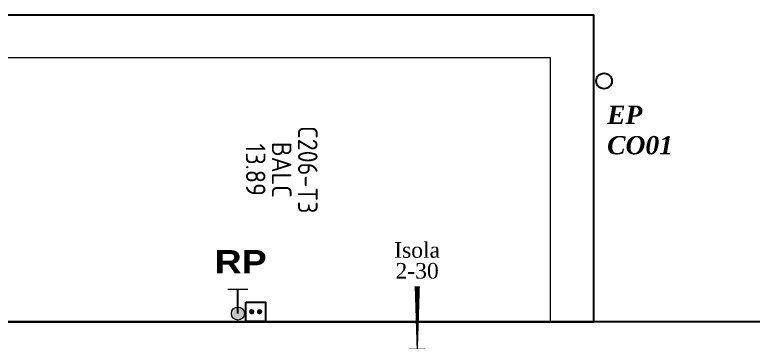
# Model space of a CAD drawing. Header units: millimetres. Extents: x 449410 to 506007, y -379864 to -318775.
# Drawn here: x 463669 to 469337, y -321291 to -318775 of the extents above; entities that cross this region are included whole.
import ezdxf

# ---------------------------------------------------------------- set-up
doc = ezdxf.new("R2010")
doc.units = ezdxf.units.MM
doc.linetypes.add('ACAD_ISO03W100', pattern=[30, 12, -18])
for name, color, linetype in [('prlm-EAU-EF', 161, 'Continuous'), ('prlm-EAU-EPEXT', 145, 'Continuous'), ('prlm-ELEC-CFO', 201, 'Continuous'), ('prlm-VMC', 93, 'Continuous')]:
    doc.layers.add(name, color=color, linetype=linetype)
doc.layers.add('prlm-xpoly', color=7, linetype='Continuous', plot=False)
doc.layers.add('prlm-ZEROPLOT', color=254, linetype='Continuous', plot=False)
doc.styles.add('prlm-eau-ef', font='ariblk.ttf', dxfattribs={"height": 18})
doc.styles.add('prlm-eau-ep', font='timesbi.ttf', dxfattribs={"height": 18})
doc.styles.add('prlm-vmc', font='pala.ttf', dxfattribs={"height": 14})
doc.styles.add('prlm-xpoly', font='isocp.shx', dxfattribs={"height": 15})

# ---------------------------------------------------------------- blocks, each defined once
blk = doc.blocks.new('xi.EA')
at = {"layer": 'prlm-VMC', "color": 0, "linetype": 'ByBlock', "lineweight": 5, "flags": 128}
blk.add_lwpolyline([(-6.17, -15), (6.17, -15), (0, 0)], close=True, dxfattribs=at)
at = {"layer": 'prlm-VMC', "color": 0, "linetype": 'ByBlock', "lineweight": -2, "flags": 128}
blk.add_lwpolyline([(0, -15, 1, 4, 0), (0, -63.63, 1, 1, 0)], format="xyseb", dxfattribs=at)
at = {"layer": 'prlm-VMC', "color": 0, "linetype": 'ByBlock', "lineweight": 5}
blk.add_solid([(0, 0), (6.17, -15), (-6.17, -15), (0, 0)], dxfattribs=at)
at = {"layer": 'prlm-ZEROPLOT', "color": 250, "linetype": 'ACAD_ISO03W100', "lineweight": 0, "ltscale": 0.2}
blk.add_lwpolyline([(0, 0), (0, 60)], dxfattribs=at)
blk = doc.blocks.new('xi.rp')
at = {"layer": 'prlm-EAU-EF', "lineweight": 5}
h = blk.add_hatch(color=0, dxfattribs=at)
edge = h.paths.add_edge_path()
edge.add_arc((0, 5), 5, 0, 360)
at = {"layer": 'prlm-EAU-EF', "color": 0, "const_width": 1, "flags": 128}
blk.add_lwpolyline([(-7.82, 23.46), (7.82, 23.46)], dxfattribs=at)
at = {"layer": 'prlm-EAU-EF', "color": 0, "flags": 128}
blk.add_lwpolyline([(0, 5), (0, 23.46)], dxfattribs=at)
at = {"layer": 'prlm-EAU-EF', "color": 0, "lineweight": 5}
blk.add_circle((0, 5), 5, dxfattribs=at)
blk = doc.blocks.new('xi.PC-EXT')
at = {"layer": 'prlm-ELEC-CFO', "color": 0, "linetype": 'ByBlock', "lineweight": -2, "flags": 128}
blk.add_lwpolyline([(-7.5, 7.5), (7.5, 7.5), (7.5, -7.5), (-7.5, -7.5)], close=True, dxfattribs=at)
at = {"layer": 'prlm-ELEC-CFO', "color": 0, "linetype": 'ByBlock', "lineweight": 5, "const_width": 2}
for points in [[(-4, 0, 1), (-2, 0, 1)], [(2, 0, 1), (4, 0, 1)]]:
    blk.add_lwpolyline(points, format="xyb", close=True, dxfattribs=at)
blk = doc.blocks.new('xi.epext')
at = {"layer": 'prlm-EAU-EPEXT', "color": 0, "linetype": 'ByBlock', "lineweight": -2}
blk.add_circle((0, 0), 5, dxfattribs=at)

msp = doc.modelspace()

# ---------------------------------------------------------------- linework, layer by layer
at = {"layer": 'prlm-xpoly', "lineweight": 0}
msp.add_lwpolyline([(460940.304, -319105.175), (460940.304, -321136.552), (467780.346, -321136.552), (467780.346, -319105.176)], close=True, dxfattribs=at)
at = {"layer": 'prlm-ZEROPLOT'}
msp.add_lwpolyline([(460622.804, -321132.114), (469529.28, -321132.115), (469529.28, -324328.59), (476622.905, -324327.426), (476622.9, -365260.426), (469152.798, -365260.426), (469147.999, -363470.344), (460622.798, -363470.343)], close=True, dxfattribs=at)

# ---------------------------------------------------------------- block references
at = {"layer": 'prlm-EAU-EF', "xscale": 10, "yscale": 10, "zscale": 10}
msp.add_blockref('xi.rp', (465381.59, -321119.969), dxfattribs=at)
at = {"layer": 'prlm-EAU-EPEXT', "xscale": 11.99999999999999, "yscale": 11.99999999999999, "zscale": 11.99999999999999}
msp.add_blockref('xi.epext', (468192.131, -319283.949), dxfattribs=at)
at = {"layer": 'prlm-ELEC-CFO', "xscale": 10, "yscale": 10, "zscale": 10}
msp.add_blockref('xi.PC-EXT', (465518.064, -321056.552), dxfattribs=at)

# ---------------------------------------------------------------- texts
at = {"layer": 'prlm-EAU-EPEXT', "insert": (468215.352, -319473.534), "char_height": 140, "attachment_point": 1, "style": 'prlm-eau-ep'}
msp.add_mtext_dynamic_manual_height_columns('EP CO01', width=91.58378, gutter_width=75, heights=[0], dxfattribs=at)
at = {"layer": 'prlm-xpoly', "lineweight": 20, "insert": (465717.878, -319965.997), "char_height": 150, "attachment_point": 5, "rotation": 269.999993, "line_spacing_factor": 0.8, "style": 'prlm-xpoly'}
msp.add_mtext('C206-T3\\PBALC\\P13.89', dxfattribs=at)

# ---------------------------------------------------------------- next in the draw order: texts
at = {"layer": 'prlm-VMC', "insert": (466757.13, -320662.707), "char_height": 120, "width": 173.97926, "attachment_point": 5, "line_spacing_factor": 0.8, "style": 'prlm-vmc', "bg_fill": 3, "box_fill_scale": 1.1, "bg_fill_color": 256, "bg_fill_transparency": 0}
msp.add_mtext('Isola\\P2-30', dxfattribs=at)

# ---------------------------------------------------------------- next in the draw order: linework, layer by layer
at = {"layer": 'prlm-ZEROPLOT'}
msp.add_lwpolyline([(460622.804, -318775.175), (468110.346, -318775.175), (468110.346, -321136.552), (460622.804, -321136.552)], close=True, dxfattribs=at)

# ---------------------------------------------------------------- next in the draw order: block references
at = {"layer": 'prlm-VMC', "xscale": 10, "yscale": 10, "zscale": 10, "rotation": 179.9999933324803}
msp.add_blockref('xi.EA', (466758.32, -321496.552), dxfattribs=at)

# ---------------------------------------------------------------- next in the draw order: texts
at = {"layer": 'prlm-EAU-EF', "lineweight": 20, "insert": (465402.804, -320582.54), "char_height": 180, "attachment_point": 2, "line_spacing_factor": 0.8, "style": 'prlm-eau-ef', "bg_fill": 3, "box_fill_scale": 0.95, "bg_fill_color": 256, "bg_fill_transparency": 0}
msp.add_mtext('RP', dxfattribs=at)

doc.saveas('drawing.dxf')
